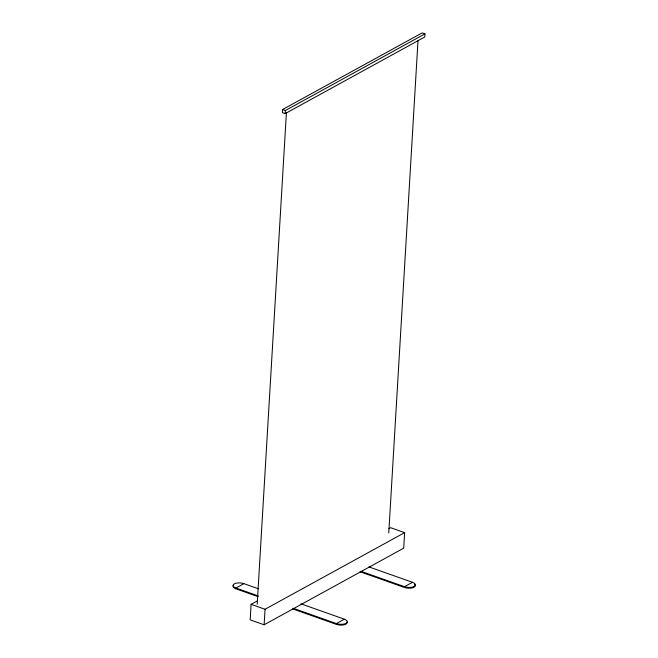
<?xml version="1.0" encoding="UTF-8"?>
<svg xmlns="http://www.w3.org/2000/svg" width="658" height="658" viewBox="0 0 658 658"><rect width="100%" height="100%" fill="white"/><g stroke="black" fill="none" stroke-linecap="round" stroke-linejoin="round"><path stroke-width="0.99" d="M258.101 596.666L235.885 588.811L235.934 588.03A6.868 2.928 3.4 0 1 234.338 583.868A6.868 2.928 3.4 0 1 243.904 583.654L258.397 588.778M257.401 600.877L251.093 604.332L250.172 619.844L264.129 624.779L403.716 548.155L404.637 532.643L390.688 527.708L388.886 528.695M282.57 109.524L282.389 112.633L285.177 113.62L424.772 36.988L424.953 33.887L422.165 32.9L282.57 109.524L285.366 110.519L424.953 33.887M285.177 113.62L285.366 110.519M257.204 604.217L286.394 112.946M264.129 624.779L265.051 609.267L404.637 532.643M347.103 622.007A6.868 2.928 3.4 0 1 343.969 624.82A6.868 2.928 3.4 0 1 336.345 624.343L336.394 623.57L344.373 619.194A6.868 2.928 3.4 0 1 345.96 623.356A6.868 2.928 3.4 0 1 336.394 623.57L292.925 608.189M388.763 532.988L418.003 40.697M414.672 584.362A6.868 2.928 3.4 0 1 412.788 587.75A6.868 2.928 3.4 0 1 404.44 587.462L404.489 586.689L412.459 582.305A6.868 2.928 3.4 0 1 414.055 586.475A6.868 2.928 3.4 0 1 404.489 586.689L361.02 571.308M243.904 583.654L235.934 588.03L258.15 595.893M368.99 566.933L412.459 582.305M360 571.744L404.44 587.462M300.903 603.814L344.373 619.194M292.876 608.971L336.345 624.343M251.093 604.332L265.051 609.267M235.885 588.811A6.868 2.928 3.4 0 1 233.45 585.275"/></g></svg>
